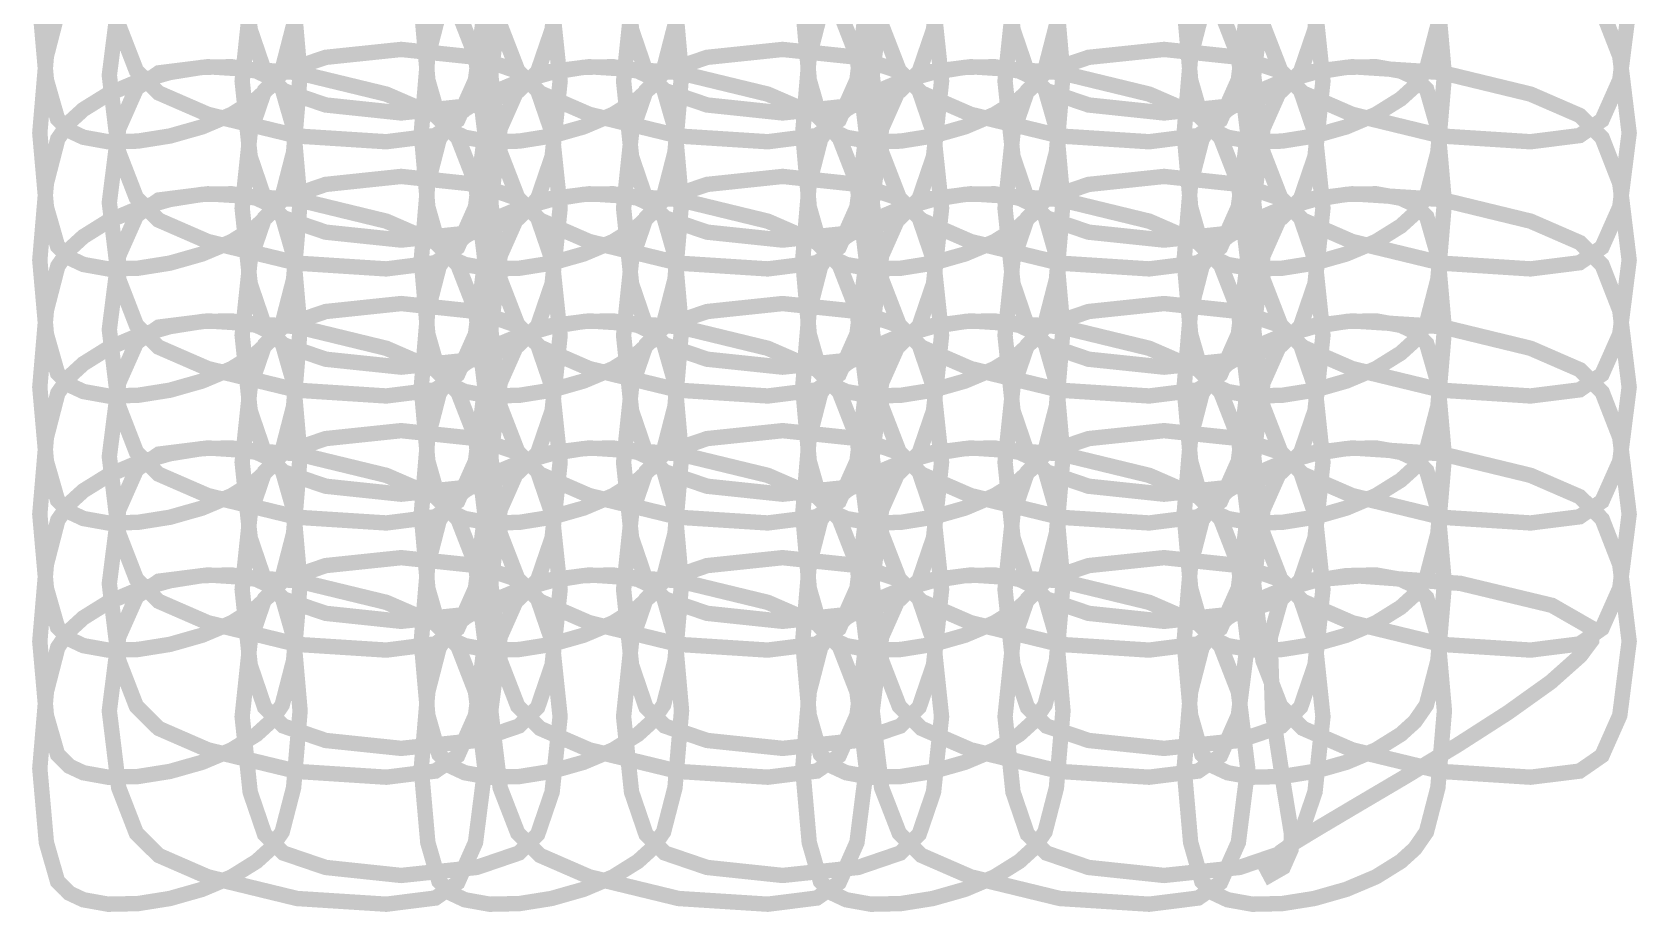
# Model space of a CAD drawing. Extents: x 0.5 to 10.7, y 0.3 to 10.6.
# Drawn here: x 5.734 to 7.183, y 5.661 to 6.456 of the extents above; entities that cross this region are included whole.
import ezdxf

# ---------------------------------------------------------------- set-up
doc = ezdxf.new("R2010")
doc.units = 0
doc.layers.get('0').update_dxf_attribs({"linetype": 'CONTINUOUS'})

msp = doc.modelspace()

# ---------------------------------------------------------------- linework, layer by layer
at = {"color": 0, "const_width": 0.013889}
for points in [[(5.97629, 6.53207), (5.97043, 6.46262), (5.96013, 6.42269), (5.95281, 6.41211), (5.9496, 6.40756), (5.93696, 6.39606), (5.91456, 6.38211), (5.88775, 6.37076), (5.85872, 6.36253), (5.82975, 6.35792), (5.80296, 6.35736), (5.7806, 6.36139), (5.7679, 6.36735), (5.76486, 6.37044), (5.75726, 6.37799), (5.74718, 6.41314), (5.74126, 6.47999)], [(6.14318, 6.47999), (6.13471, 6.41314), (6.1186, 6.3769), (6.10932, 6.37044), (6.09847, 6.36296), (6.05414, 6.35736), (5.97358, 6.36253), (5.89301, 6.38211), (5.84853, 6.40147), (5.83789, 6.41211), (5.8284, 6.4216), (5.8125, 6.46262), (5.80404, 6.53207)], [(6.32075, 6.53207), (6.31483, 6.46262), (6.30453, 6.42269), (6.29719, 6.41211), (6.294, 6.40756), (6.28136, 6.39606), (6.259, 6.38211), (6.23221, 6.37076), (6.20318, 6.36253), (6.17421, 6.35792), (6.1474, 6.35736), (6.12506, 6.36139), (6.11236, 6.36735), (6.10932, 6.37044), (6.10172, 6.37799), (6.09164, 6.41314), (6.08572, 6.47999)], [(6.48763, 6.47999), (6.47917, 6.41314), (6.46306, 6.3769), (6.45378, 6.37044), (6.44293, 6.36296), (6.3986, 6.35736), (6.31803, 6.36253), (6.23747, 6.38211), (6.19299, 6.40147), (6.18235, 6.41211), (6.17285, 6.4216), (6.15696, 6.46262), (6.14849, 6.53207)], [(6.66521, 6.53207), (6.65929, 6.46262), (6.64899, 6.42269), (6.64165, 6.41211), (6.63846, 6.40756), (6.62582, 6.39606), (6.60346, 6.38211), (6.57667, 6.37076), (6.54764, 6.36253), (6.51867, 6.35792), (6.49186, 6.35736), (6.46951, 6.36139), (6.45682, 6.36735), (6.45378, 6.37044), (6.44618, 6.37799), (6.43608, 6.41314), (6.43018, 6.47999)], [(6.83203, 6.47999), (6.82357, 6.41314), (6.80746, 6.3769), (6.79818, 6.37044), (6.78733, 6.36296), (6.74306, 6.35736), (6.66249, 6.36253), (6.58192, 6.38211), (6.53743, 6.40147), (6.52681, 6.41211), (6.51731, 6.4216), (6.50142, 6.46262), (6.49294, 6.53207)], [(7.00965, 6.53207), (7.00375, 6.46262), (6.99343, 6.42269), (6.98611, 6.41211), (6.98292, 6.40756), (6.97026, 6.39606), (6.94786, 6.38211), (6.92106, 6.37076), (6.89204, 6.36253), (6.86307, 6.35792), (6.83626, 6.35736), (6.81392, 6.36139), (6.80122, 6.36735), (6.79818, 6.37044), (6.79058, 6.37799), (6.78049, 6.41314), (6.77463, 6.47999)], [(7.17649, 6.47999), (7.16803, 6.41314), (7.15192, 6.3769), (7.14264, 6.37044), (7.13178, 6.36296), (7.08746, 6.35736), (7.00694, 6.36253), (6.92638, 6.38211), (6.88183, 6.40147), (6.87125, 6.41211), (6.86176, 6.4216), (6.84586, 6.46262), (6.8374, 6.53207)], [(6.2111, 6.52686), (6.20389, 6.45871), (6.19086, 6.42063), (6.18235, 6.41211), (6.17383, 6.4036), (6.13574, 6.39057), (6.0676, 6.38336), (5.9994, 6.39057), (5.96126, 6.4036), (5.95281, 6.41211), (5.94422, 6.42063), (5.93121, 6.45871), (5.92399, 6.52686)], [(6.55556, 6.52686), (6.54833, 6.45871), (6.53532, 6.42063), (6.52681, 6.41211), (6.51828, 6.4036), (6.48019, 6.39057), (6.41206, 6.38336), (6.34386, 6.39057), (6.30572, 6.4036), (6.29719, 6.41211), (6.28863, 6.42063), (6.27561, 6.45871), (6.26844, 6.52686)], [(6.89996, 6.52686), (6.89279, 6.45871), (6.87978, 6.42063), (6.87125, 6.41211), (6.86274, 6.4036), (6.82465, 6.39057), (6.75651, 6.38336), (6.68832, 6.39057), (6.65018, 6.4036), (6.64165, 6.41211), (6.63308, 6.42063), (6.62007, 6.45871), (6.6129, 6.52686)], [(5.97043, 6.48415), (5.97629, 6.41732), (5.97043, 6.34782), (5.96013, 6.30783), (5.95281, 6.29719), (5.9496, 6.29264), (5.93696, 6.28114), (5.91456, 6.26719), (5.88775, 6.25592), (5.85872, 6.24767), (5.82975, 6.24306), (5.80296, 6.24246), (5.7806, 6.24647), (5.7679, 6.25244), (5.76486, 6.25553), (5.75726, 6.26313), (5.74718, 6.29833), (5.74126, 6.36524), (5.74718, 6.43468), (5.75749, 6.47461)], [(6.11876, 6.47569), (6.13471, 6.43468), (6.14318, 6.36524), (6.13471, 6.29833), (6.1186, 6.26199), (6.10932, 6.25553), (6.09847, 6.24804), (6.05414, 6.24246), (5.97358, 6.24767), (5.89301, 6.26719), (5.84853, 6.28657), (5.83789, 6.29719), (5.8284, 6.30675), (5.8125, 6.34782), (5.80404, 6.41732), (5.8125, 6.48415)], [(6.20389, 6.48025), (6.2111, 6.41211), (6.20389, 6.34392), (6.19086, 6.30578), (6.18235, 6.29719), (6.17383, 6.28868), (6.13574, 6.27567), (6.0676, 6.2685), (5.9994, 6.27567), (5.96132, 6.28868), (5.95281, 6.29719), (5.94422, 6.30578), (5.93121, 6.34392), (5.92399, 6.41211), (5.93121, 6.48025)], [(6.31483, 6.48415), (6.32075, 6.41732), (6.31483, 6.34782), (6.30453, 6.30783), (6.29719, 6.29719), (6.294, 6.29264), (6.28136, 6.28114), (6.259, 6.26719), (6.23221, 6.25592), (6.20318, 6.24767), (6.17421, 6.24306), (6.1474, 6.24246), (6.12506, 6.24647), (6.11236, 6.25244), (6.10932, 6.25553), (6.10172, 6.26313), (6.09164, 6.29833), (6.08572, 6.36524), (6.09164, 6.43468), (6.10194, 6.47461)], [(6.46322, 6.47569), (6.47917, 6.43468), (6.48763, 6.36524), (6.47917, 6.29833), (6.46306, 6.26199), (6.45378, 6.25553), (6.44293, 6.24804), (6.3986, 6.24246), (6.31803, 6.24767), (6.23747, 6.26719), (6.19299, 6.28657), (6.18235, 6.29719), (6.17285, 6.30675), (6.15696, 6.34782), (6.14849, 6.41732), (6.15696, 6.48415)], [(6.54833, 6.48025), (6.55556, 6.41211), (6.54833, 6.34392), (6.53532, 6.30578), (6.52681, 6.29719), (6.51828, 6.28868), (6.48019, 6.27567), (6.41206, 6.2685), (6.34386, 6.27567), (6.30572, 6.28868), (6.29719, 6.29719), (6.28863, 6.30578), (6.27561, 6.34392), (6.26844, 6.41211), (6.27561, 6.48025)], [(6.65929, 6.48415), (6.66521, 6.41732), (6.65929, 6.34782), (6.64899, 6.30783), (6.64165, 6.29719), (6.63846, 6.29264), (6.62582, 6.28114), (6.60346, 6.26719), (6.57667, 6.25592), (6.54764, 6.24767), (6.51867, 6.24306), (6.49186, 6.24246), (6.46951, 6.24647), (6.45682, 6.25244), (6.45378, 6.25553), (6.44618, 6.26313), (6.43608, 6.29833), (6.43018, 6.36524), (6.43608, 6.43468), (6.4464, 6.47461)], [(6.80761, 6.47569), (6.82357, 6.43468), (6.83203, 6.36524), (6.82357, 6.29833), (6.80746, 6.26199), (6.79818, 6.25553), (6.78733, 6.24804), (6.74306, 6.24246), (6.66249, 6.24767), (6.58192, 6.26719), (6.53743, 6.28657), (6.52681, 6.29719), (6.51731, 6.30675), (6.50142, 6.34782), (6.49294, 6.41732), (6.50142, 6.48415)], [(6.89279, 6.48025), (6.89996, 6.41211), (6.89279, 6.34392), (6.87978, 6.30578), (6.87125, 6.29719), (6.86274, 6.28868), (6.82465, 6.27567), (6.75651, 6.2685), (6.68832, 6.27567), (6.65018, 6.28868), (6.64165, 6.29719), (6.63308, 6.30578), (6.62007, 6.34392), (6.6129, 6.41211), (6.62007, 6.48025)], [(7.00375, 6.48415), (7.00965, 6.41732), (7.00375, 6.34782), (6.99343, 6.30783), (6.98611, 6.29719), (6.98292, 6.29264), (6.97026, 6.28114), (6.94786, 6.26719), (6.92106, 6.25592), (6.89204, 6.24767), (6.86307, 6.24306), (6.83626, 6.24246), (6.81392, 6.24647), (6.80122, 6.25244), (6.79818, 6.25553), (6.79058, 6.26313), (6.78049, 6.29833), (6.77463, 6.36524), (6.78049, 6.43468), (6.79081, 6.47456)], [(7.15207, 6.47569), (7.16803, 6.43468), (7.17649, 6.36524), (7.16803, 6.29833), (7.15192, 6.26199), (7.14264, 6.25553), (7.13178, 6.24804), (7.08746, 6.24246), (7.00694, 6.24767), (6.92638, 6.26719), (6.88189, 6.28657), (6.87125, 6.29719), (6.86176, 6.30675), (6.84586, 6.34782), (6.8374, 6.41732), (6.84586, 6.48415)]]:
    msp.add_lwpolyline(points, dxfattribs=at)
for points in [[(6.18235, 6.41211), (6.19086, 6.4036), (6.20389, 6.36546), (6.2111, 6.29725), (6.20389, 6.22906), (6.19086, 6.19092), (6.18235, 6.18235), (6.17383, 6.17389), (6.13574, 6.16086), (6.0676, 6.15369), (5.9994, 6.16086), (5.96132, 6.17389), (5.95281, 6.18235), (5.94422, 6.19092), (5.93121, 6.22906), (5.92399, 6.29725), (5.93121, 6.36546), (5.94422, 6.4036), (5.95281, 6.41211), (5.96132, 6.42063), (5.9994, 6.4336), (6.0676, 6.44075), (6.13574, 6.4336), (6.17383, 6.42063), (6.18235, 6.41211)], [(6.52681, 6.41211), (6.53532, 6.4036), (6.54833, 6.36546), (6.55556, 6.29725), (6.54833, 6.22906), (6.53532, 6.19092), (6.52681, 6.18235), (6.51828, 6.17389), (6.48019, 6.16086), (6.41206, 6.15369), (6.34386, 6.16086), (6.30572, 6.17389), (6.29719, 6.18235), (6.28863, 6.19092), (6.27561, 6.22906), (6.26844, 6.29725), (6.27561, 6.36546), (6.28868, 6.4036), (6.29719, 6.41211), (6.30572, 6.42063), (6.34386, 6.4336), (6.41206, 6.44075), (6.48019, 6.4336), (6.51828, 6.42063), (6.52681, 6.41211)], [(6.87125, 6.41211), (6.87978, 6.4036), (6.89279, 6.36546), (6.89996, 6.29725), (6.89279, 6.22906), (6.87978, 6.19092), (6.87125, 6.18235), (6.86274, 6.17389), (6.82465, 6.16086), (6.75651, 6.15369), (6.68832, 6.16086), (6.65018, 6.17389), (6.64165, 6.18235), (6.63308, 6.19092), (6.62007, 6.22906), (6.6129, 6.29725), (6.62007, 6.36546), (6.63314, 6.4036), (6.64165, 6.41211), (6.65018, 6.42063), (6.68832, 6.4336), (6.75651, 6.44075), (6.82465, 6.4336), (6.86274, 6.42063), (6.87125, 6.41211)], [(5.95281, 6.41211), (5.96035, 6.40457), (5.97043, 6.36936), (5.97629, 6.30246), (5.97043, 6.23296), (5.96013, 6.19299), (5.95281, 6.18235), (5.9496, 6.17785), (5.93696, 6.16635), (5.91456, 6.1524), (5.88775, 6.14111), (5.85872, 6.13286), (5.82975, 6.12825), (5.80296, 6.12765), (5.7806, 6.13167), (5.76796, 6.13758), (5.76486, 6.14068), (5.75726, 6.14828), (5.74718, 6.18349), (5.74126, 6.25038), (5.74718, 6.31988), (5.75749, 6.35986), (5.76486, 6.37044), (5.76801, 6.375), (5.7806, 6.3865), (5.80296, 6.40039), (5.82975, 6.41174), (5.85872, 6.41992), (5.88775, 6.42458), (5.91456, 6.42513), (5.93696, 6.42117), (5.94965, 6.41525), (5.95281, 6.41211)], [(6.10932, 6.37044), (6.11876, 6.36094), (6.13471, 6.31988), (6.14318, 6.25038), (6.13471, 6.18349), (6.1186, 6.14714), (6.10932, 6.14068), (6.09842, 6.13319), (6.05414, 6.12765), (5.97358, 6.13286), (5.89301, 6.1524), (5.84853, 6.17176), (5.83789, 6.18235), (5.8284, 6.19189), (5.8125, 6.23296), (5.80404, 6.30246), (5.8125, 6.36936), (5.82861, 6.40565), (5.83789, 6.41211), (5.84874, 6.4196), (5.89301, 6.42513), (5.97358, 6.41992), (6.05414, 6.40039), (6.09864, 6.38108), (6.10932, 6.37044)], [(6.29719, 6.41211), (6.30474, 6.40457), (6.31483, 6.36936), (6.32075, 6.30246), (6.31483, 6.23296), (6.30453, 6.19299), (6.29719, 6.18235), (6.294, 6.17785), (6.28136, 6.16635), (6.259, 6.1524), (6.23221, 6.14111), (6.20318, 6.13286), (6.17421, 6.12825), (6.1474, 6.12765), (6.12506, 6.13167), (6.11242, 6.13758), (6.10932, 6.14068), (6.10172, 6.14828), (6.09164, 6.18349), (6.08572, 6.25038), (6.09164, 6.31988), (6.10194, 6.35986), (6.10932, 6.37044), (6.11247, 6.375), (6.12506, 6.3865), (6.1474, 6.40039), (6.17421, 6.41174), (6.20318, 6.41992), (6.23221, 6.42458), (6.259, 6.42513), (6.28136, 6.42117), (6.29406, 6.41525), (6.29719, 6.41211)], [(6.45378, 6.37044), (6.46322, 6.36094), (6.47917, 6.31988), (6.48763, 6.25038), (6.47917, 6.18349), (6.46306, 6.14714), (6.45378, 6.14068), (6.44287, 6.13319), (6.3986, 6.12765), (6.31803, 6.13286), (6.23747, 6.1524), (6.19299, 6.17176), (6.18235, 6.18235), (6.17285, 6.19189), (6.15696, 6.23296), (6.14849, 6.30246), (6.15696, 6.36936), (6.17307, 6.40565), (6.18235, 6.41211), (6.19319, 6.4196), (6.23747, 6.42513), (6.31803, 6.41992), (6.3986, 6.40039), (6.44308, 6.38108), (6.45378, 6.37044)], [(6.64165, 6.41211), (6.64919, 6.40457), (6.65929, 6.36936), (6.66521, 6.30246), (6.65929, 6.23296), (6.64899, 6.19299), (6.64165, 6.18235), (6.63846, 6.17785), (6.62582, 6.16635), (6.60346, 6.1524), (6.57667, 6.14111), (6.54764, 6.13286), (6.51867, 6.12825), (6.49186, 6.12765), (6.46951, 6.13167), (6.45687, 6.13758), (6.45378, 6.14068), (6.44618, 6.14828), (6.43608, 6.18349), (6.43018, 6.25038), (6.43608, 6.31988), (6.4464, 6.35986), (6.45378, 6.37044), (6.45692, 6.375), (6.46951, 6.3865), (6.49186, 6.40039), (6.51867, 6.41174), (6.54764, 6.41992), (6.57667, 6.42458), (6.60346, 6.42513), (6.62582, 6.42117), (6.63851, 6.41525), (6.64165, 6.41211)], [(6.79818, 6.37044), (6.80761, 6.36094), (6.82357, 6.31988), (6.83203, 6.25038), (6.82357, 6.18349), (6.80746, 6.14714), (6.79818, 6.14068), (6.78733, 6.13319), (6.74306, 6.12765), (6.66249, 6.13286), (6.58192, 6.1524), (6.53743, 6.17176), (6.52681, 6.18235), (6.51731, 6.19189), (6.50142, 6.23296), (6.49294, 6.30246), (6.50142, 6.36936), (6.51753, 6.40565), (6.52681, 6.41211), (6.53765, 6.4196), (6.58192, 6.42513), (6.66249, 6.41992), (6.74306, 6.40039), (6.78749, 6.38108), (6.79818, 6.37044)], [(6.98611, 6.41211), (6.99365, 6.40457), (7.00375, 6.36936), (7.00965, 6.30246), (7.00375, 6.23296), (6.99343, 6.19299), (6.98611, 6.18235), (6.98292, 6.17785), (6.97026, 6.16635), (6.94786, 6.1524), (6.92106, 6.14111), (6.89204, 6.13286), (6.86307, 6.12825), (6.83626, 6.12765), (6.81392, 6.13167), (6.80126, 6.13758), (6.79818, 6.14068), (6.79058, 6.14828), (6.78049, 6.18349), (6.77463, 6.25038), (6.78049, 6.31988), (6.79081, 6.35986), (6.79818, 6.37044), (6.80132, 6.375), (6.81392, 6.3865), (6.83626, 6.40039), (6.86307, 6.41174), (6.89204, 6.41992), (6.92106, 6.42458), (6.94786, 6.42513), (6.97026, 6.42117), (6.98296, 6.41525), (6.98611, 6.41211)], [(7.14264, 6.37044), (7.15207, 6.36094), (7.16803, 6.31988), (7.17649, 6.25038), (7.16803, 6.18349), (7.15192, 6.14714), (7.14264, 6.14068), (7.13178, 6.13319), (7.08746, 6.12765), (7.00694, 6.13286), (6.92638, 6.1524), (6.88189, 6.17176), (6.87125, 6.18235), (6.86176, 6.19189), (6.84586, 6.23296), (6.8374, 6.30246), (6.84586, 6.36936), (6.86199, 6.40565), (6.87125, 6.41211), (6.88211, 6.4196), (6.92638, 6.42513), (7.00694, 6.41992), (7.08746, 6.40039), (7.13194, 6.38108), (7.14264, 6.37044)], [(6.18235, 6.29719), (6.19086, 6.28874), (6.20389, 6.2506), (6.2111, 6.1824), (6.20389, 6.11426), (6.19086, 6.07617), (6.18235, 6.06765), (6.17383, 6.05914), (6.13574, 6.04611), (6.0676, 6.0389), (5.9994, 6.04611), (5.96126, 6.05914), (5.95281, 6.06765), (5.94422, 6.07617), (5.93121, 6.11426), (5.92399, 6.1824), (5.93121, 6.2506), (5.94428, 6.28874), (5.95281, 6.29719), (5.96126, 6.30572), (5.9994, 6.31879), (6.0676, 6.32601), (6.13574, 6.31879), (6.17383, 6.30578), (6.18235, 6.29719)], [(6.52681, 6.29719), (6.53532, 6.28874), (6.54833, 6.2506), (6.55556, 6.1824), (6.54833, 6.11426), (6.53532, 6.07617), (6.52681, 6.06765), (6.51828, 6.05914), (6.48019, 6.04611), (6.41206, 6.0389), (6.34386, 6.04611), (6.30572, 6.05914), (6.29719, 6.06765), (6.28863, 6.07617), (6.27561, 6.11426), (6.26844, 6.1824), (6.27561, 6.2506), (6.28868, 6.28868), (6.29719, 6.29719), (6.30572, 6.30578), (6.34386, 6.31879), (6.41206, 6.32601), (6.48019, 6.31879), (6.51828, 6.30578), (6.52681, 6.29719)], [(6.87125, 6.29719), (6.87978, 6.28868), (6.89279, 6.2506), (6.89996, 6.1824), (6.89279, 6.11426), (6.87978, 6.07617), (6.87125, 6.06765), (6.86274, 6.05914), (6.82465, 6.04611), (6.75651, 6.0389), (6.68832, 6.04611), (6.65018, 6.05914), (6.64165, 6.06765), (6.63308, 6.07617), (6.62007, 6.11426), (6.6129, 6.1824), (6.62007, 6.2506), (6.63314, 6.28868), (6.64165, 6.29719), (6.65018, 6.30578), (6.68832, 6.31879), (6.75651, 6.32601), (6.82465, 6.31879), (6.86274, 6.30578), (6.87125, 6.29719)], [(5.95281, 6.29719), (5.96035, 6.28965), (5.97043, 6.2545), (5.97629, 6.18761), (5.97043, 6.11817), (5.96013, 6.07824), (5.95281, 6.06765), (5.9496, 6.0631), (5.93696, 6.0516), (5.91456, 6.03765), (5.88775, 6.02632), (5.85872, 6.01807), (5.82975, 6.01346), (5.80296, 6.01292), (5.7806, 6.01693), (5.7679, 6.02289), (5.76486, 6.02599), (5.75726, 6.03353), (5.74718, 6.06868), (5.74126, 6.13553), (5.74718, 6.20503), (5.75749, 6.24496), (5.76486, 6.25553), (5.76801, 6.2601), (5.7806, 6.27165), (5.80296, 6.2856), (5.82975, 6.29693), (5.85872, 6.30518), (5.88775, 6.30979), (5.91456, 6.31033), (5.93696, 6.30632), (5.94965, 6.30035), (5.95281, 6.29719)], [(6.10932, 6.25553), (6.11876, 6.24604), (6.13471, 6.20503), (6.14318, 6.13553), (6.13471, 6.06868), (6.1186, 6.03244), (6.10932, 6.02599), (6.09847, 6.0185), (6.05414, 6.01292), (5.97358, 6.01807), (5.89301, 6.03765), (5.84853, 6.05701), (5.83789, 6.06765), (5.8284, 6.07715), (5.8125, 6.11817), (5.80404, 6.18761), (5.8125, 6.2545), (5.82861, 6.29081), (5.83789, 6.29719), (5.84868, 6.30474), (5.89301, 6.31033), (5.97358, 6.30518), (6.05414, 6.2856), (6.09864, 6.26622), (6.10932, 6.25553)], [(6.29719, 6.29719), (6.30474, 6.28971), (6.31483, 6.2545), (6.32075, 6.18761), (6.31483, 6.11817), (6.30453, 6.07824), (6.29719, 6.06765), (6.294, 6.0631), (6.28136, 6.0516), (6.259, 6.03765), (6.23221, 6.02632), (6.20318, 6.01807), (6.17421, 6.01346), (6.1474, 6.01292), (6.12506, 6.01693), (6.11236, 6.02289), (6.10932, 6.02599), (6.10172, 6.03353), (6.09164, 6.06868), (6.08572, 6.13553), (6.09164, 6.20503), (6.10194, 6.24496), (6.10932, 6.25553), (6.11247, 6.2601), (6.12506, 6.27165), (6.1474, 6.2856), (6.17421, 6.29693), (6.20318, 6.30518), (6.23221, 6.30979), (6.259, 6.31033), (6.28136, 6.30632), (6.29406, 6.30035), (6.29719, 6.29719)], [(6.45378, 6.25553), (6.46322, 6.24604), (6.47917, 6.20503), (6.48763, 6.13553), (6.47917, 6.06868), (6.46306, 6.03244), (6.45378, 6.02599), (6.44293, 6.0185), (6.3986, 6.01292), (6.31803, 6.01807), (6.23747, 6.03765), (6.19299, 6.05701), (6.18235, 6.06765), (6.17285, 6.07715), (6.15696, 6.11817), (6.14849, 6.18761), (6.15696, 6.2545), (6.17307, 6.29081), (6.18235, 6.29719), (6.19314, 6.30474), (6.23747, 6.31033), (6.31803, 6.30518), (6.3986, 6.2856), (6.44308, 6.26622), (6.45378, 6.25553)], [(6.64165, 6.29719), (6.64919, 6.28971), (6.65929, 6.2545), (6.66521, 6.18761), (6.65929, 6.11817), (6.64899, 6.07824), (6.64165, 6.06765), (6.63846, 6.0631), (6.62582, 6.0516), (6.60346, 6.03765), (6.57667, 6.02632), (6.54764, 6.01807), (6.51867, 6.01346), (6.49186, 6.01292), (6.46951, 6.01693), (6.45682, 6.02289), (6.45378, 6.02599), (6.44618, 6.03353), (6.43608, 6.06868), (6.43018, 6.13553), (6.43608, 6.20503), (6.4464, 6.24496), (6.45378, 6.25553), (6.45692, 6.2601), (6.46951, 6.27165), (6.49186, 6.2856), (6.51867, 6.29693), (6.54764, 6.30518), (6.57667, 6.30979), (6.60346, 6.31033), (6.62582, 6.30632), (6.63851, 6.30035), (6.64165, 6.29719)], [(6.79818, 6.25553), (6.80761, 6.24604), (6.82357, 6.20503), (6.83203, 6.13553), (6.82357, 6.06868), (6.80746, 6.03244), (6.79818, 6.02599), (6.78733, 6.0185), (6.74306, 6.01292), (6.66249, 6.01807), (6.58192, 6.03765), (6.53743, 6.05701), (6.52681, 6.06765), (6.51731, 6.07715), (6.50142, 6.11817), (6.49294, 6.18761), (6.50142, 6.2545), (6.51753, 6.29081), (6.52681, 6.29719), (6.5376, 6.30474), (6.58192, 6.31033), (6.66249, 6.30518), (6.74306, 6.2856), (6.78754, 6.26622), (6.79818, 6.25553)], [(6.98611, 6.29719), (6.99365, 6.28971), (7.00375, 6.2545), (7.00965, 6.18761), (7.00375, 6.11817), (6.99343, 6.07824), (6.98611, 6.06765), (6.98292, 6.0631), (6.97026, 6.0516), (6.94786, 6.03765), (6.92106, 6.02632), (6.89204, 6.01807), (6.86307, 6.01346), (6.83626, 6.01292), (6.81392, 6.01693), (6.80122, 6.02289), (6.79818, 6.02599), (6.79058, 6.03353), (6.78049, 6.06868), (6.77463, 6.13553), (6.78049, 6.20503), (6.79081, 6.24496), (6.79818, 6.25553), (6.80132, 6.2601), (6.81392, 6.27165), (6.83626, 6.2856), (6.86307, 6.29693), (6.89204, 6.30518), (6.92106, 6.30979), (6.94786, 6.31033), (6.97026, 6.30632), (6.98296, 6.30035), (6.98611, 6.29719)], [(7.14264, 6.25553), (7.15207, 6.24604), (7.16803, 6.20503), (7.17649, 6.13553), (7.16803, 6.06868), (7.15192, 6.03244), (7.14264, 6.02599), (7.13178, 6.0185), (7.08746, 6.01292), (7.00694, 6.01807), (6.92638, 6.03765), (6.88183, 6.05701), (6.87125, 6.06765), (6.86176, 6.07715), (6.84586, 6.11817), (6.8374, 6.18761), (6.84586, 6.2545), (6.86199, 6.29081), (6.87125, 6.29719), (6.88206, 6.30474), (6.92638, 6.31033), (7.00694, 6.30518), (7.08746, 6.2856), (7.132, 6.26622), (7.14264, 6.25553)], [(6.18235, 6.18235), (6.19086, 6.17389), (6.20389, 6.13579), (6.2111, 6.06765), (6.20389, 5.99946), (6.19086, 5.96132), (6.18235, 5.95281), (6.17383, 5.94428), (6.13574, 5.93126), (6.0676, 5.92404), (5.9994, 5.93126), (5.96126, 5.94428), (5.95281, 5.95281), (5.94422, 5.96132), (5.93121, 5.99946), (5.92399, 6.06765), (5.93121, 6.13579), (5.94428, 6.17389), (5.95281, 6.18235), (5.96126, 6.19086), (5.9994, 6.20394), (6.0676, 6.21115), (6.13574, 6.20394), (6.17383, 6.19092), (6.18235, 6.18235)], [(6.52681, 6.18235), (6.53532, 6.17389), (6.54833, 6.13579), (6.55556, 6.06765), (6.54833, 5.99946), (6.53532, 5.96132), (6.52681, 5.95281), (6.51828, 5.94428), (6.48019, 5.93126), (6.41206, 5.92404), (6.34386, 5.93126), (6.30572, 5.94428), (6.29719, 5.95281), (6.28863, 5.96137), (6.27561, 5.99946), (6.26844, 6.06765), (6.27561, 6.13579), (6.28868, 6.17389), (6.29719, 6.18235), (6.30572, 6.19092), (6.34386, 6.20394), (6.41206, 6.21115), (6.48019, 6.20394), (6.51828, 6.19092), (6.52681, 6.18235)], [(6.87125, 6.18235), (6.87978, 6.17389), (6.89279, 6.13579), (6.89996, 6.06765), (6.89279, 5.99946), (6.87978, 5.96132), (6.87125, 5.95281), (6.86274, 5.94428), (6.82465, 5.93126), (6.75651, 5.92404), (6.68832, 5.93126), (6.65018, 5.94428), (6.64165, 5.95281), (6.63308, 5.96137), (6.62007, 5.99946), (6.6129, 6.06765), (6.62007, 6.13579), (6.63314, 6.17389), (6.64165, 6.18235), (6.65018, 6.19092), (6.68832, 6.20394), (6.75651, 6.21115), (6.82465, 6.20394), (6.86274, 6.19092), (6.87125, 6.18235)], [(5.95281, 6.18235), (5.96035, 6.17486), (5.97043, 6.13971), (5.97629, 6.07286), (5.97043, 6.00336), (5.96013, 5.96343), (5.95281, 5.95281), (5.9496, 5.94824), (5.93696, 5.93674), (5.91456, 5.92279), (5.88775, 5.91146), (5.85872, 5.90321), (5.82975, 5.8986), (5.80296, 5.89806), (5.7806, 5.90207), (5.7679, 5.90804), (5.76486, 5.91114), (5.75726, 5.91868), (5.74718, 5.95389), (5.74126, 6.02078), (5.74718, 6.09022), (5.75749, 6.13015), (5.76486, 6.14068), (5.76801, 6.14524), (5.7806, 6.15679), (5.80296, 6.17074), (5.82975, 6.18207), (5.85872, 6.19032), (5.88775, 6.19493), (5.91456, 6.19547), (5.93696, 6.19146), (5.94965, 6.18549), (5.95281, 6.18235)], [(6.10932, 6.14068), (6.11876, 6.13124), (6.13471, 6.09022), (6.14318, 6.02078), (6.13471, 5.95389), (6.1186, 5.91758), (6.10932, 5.91114), (6.09847, 5.90365), (6.05414, 5.89806), (5.97358, 5.90321), (5.89301, 5.92279), (5.84853, 5.94217), (5.83789, 5.95281), (5.8284, 5.96235), (5.8125, 6.00336), (5.80404, 6.07286), (5.8125, 6.13971), (5.82861, 6.17594), (5.83789, 6.18235), (5.84868, 6.18989), (5.89301, 6.19547), (5.97358, 6.19032), (6.05414, 6.17074), (6.09864, 6.15136), (6.10932, 6.14068)], [(6.29719, 6.18235), (6.30474, 6.17486), (6.31483, 6.13971), (6.32075, 6.07286), (6.31483, 6.00336), (6.30453, 5.96343), (6.29719, 5.95281), (6.294, 5.94824), (6.28136, 5.93674), (6.259, 5.92279), (6.23221, 5.91146), (6.20318, 5.90321), (6.17421, 5.8986), (6.1474, 5.89806), (6.12506, 5.90207), (6.11236, 5.90804), (6.10932, 5.91114), (6.10172, 5.91868), (6.09164, 5.95389), (6.08572, 6.02078), (6.09164, 6.09022), (6.10194, 6.13015), (6.10932, 6.14068), (6.11247, 6.14524), (6.12506, 6.15679), (6.1474, 6.17074), (6.17421, 6.18207), (6.20318, 6.19032), (6.23221, 6.19493), (6.259, 6.19547), (6.28136, 6.19146), (6.29406, 6.18549), (6.29719, 6.18235)], [(6.45378, 6.14068), (6.46322, 6.13124), (6.47917, 6.09022), (6.48763, 6.02078), (6.47917, 5.95389), (6.46306, 5.91758), (6.45378, 5.91114), (6.44293, 5.90365), (6.3986, 5.89806), (6.31803, 5.90321), (6.23747, 5.92279), (6.19299, 5.94217), (6.18235, 5.95281), (6.17285, 5.96235), (6.15696, 6.00336), (6.14849, 6.07286), (6.15696, 6.13971), (6.17307, 6.17594), (6.18235, 6.18235), (6.19314, 6.18989), (6.23747, 6.19547), (6.31803, 6.19032), (6.3986, 6.17074), (6.44308, 6.15136), (6.45378, 6.14068)], [(6.64165, 6.18235), (6.64919, 6.17486), (6.65929, 6.13971), (6.66521, 6.07286), (6.65929, 6.00336), (6.64899, 5.96343), (6.64165, 5.95281), (6.63846, 5.94824), (6.62582, 5.93674), (6.60346, 5.92279), (6.57667, 5.91146), (6.54764, 5.90321), (6.51867, 5.8986), (6.49186, 5.89806), (6.46951, 5.90207), (6.45682, 5.90804), (6.45378, 5.91114), (6.44618, 5.91868), (6.43608, 5.95389), (6.43018, 6.02078), (6.43608, 6.09022), (6.4464, 6.13015), (6.45378, 6.14068), (6.45692, 6.14524), (6.46951, 6.15679), (6.49186, 6.17074), (6.51867, 6.18207), (6.54764, 6.19032), (6.57667, 6.19493), (6.60346, 6.19547), (6.62582, 6.19146), (6.63851, 6.18549), (6.64165, 6.18235)], [(6.79818, 6.14068), (6.80761, 6.13124), (6.82357, 6.09022), (6.83203, 6.02078), (6.82357, 5.95389), (6.80746, 5.91758), (6.79818, 5.91114), (6.78733, 5.90365), (6.74306, 5.89806), (6.66249, 5.90321), (6.58192, 5.92279), (6.53743, 5.94217), (6.52681, 5.95281), (6.51731, 5.96235), (6.50142, 6.00336), (6.49294, 6.07286), (6.50142, 6.13971), (6.51753, 6.17594), (6.52681, 6.18235), (6.5376, 6.18989), (6.58192, 6.19547), (6.66249, 6.19032), (6.74306, 6.17074), (6.78754, 6.15136), (6.79818, 6.14068)], [(6.98611, 6.18235), (6.99365, 6.17486), (7.00375, 6.13971), (7.00965, 6.07286), (7.00375, 6.00336), (6.99343, 5.96343), (6.98611, 5.95281), (6.98292, 5.94824), (6.97026, 5.93674), (6.94786, 5.92279), (6.92106, 5.91146), (6.89204, 5.90321), (6.86307, 5.8986), (6.83626, 5.89806), (6.81392, 5.90207), (6.80122, 5.90804), (6.79818, 5.91114), (6.79058, 5.91872), (6.78049, 5.95389), (6.77463, 6.02078), (6.78049, 6.09022), (6.79081, 6.1301), (6.79818, 6.14068), (6.80132, 6.14524), (6.81392, 6.15679), (6.83626, 6.17074), (6.86307, 6.18207), (6.89204, 6.19032), (6.92106, 6.19493), (6.94786, 6.19547), (6.97026, 6.19146), (6.98296, 6.18549), (6.98611, 6.18235)], [(7.14264, 6.14068), (7.15207, 6.13124), (7.16803, 6.09022), (7.17649, 6.02078), (7.16803, 5.95389), (7.15192, 5.91758), (7.14264, 5.91114), (7.13178, 5.90365), (7.08746, 5.89806), (7.00694, 5.90321), (6.92638, 5.92279), (6.88183, 5.94217), (6.87125, 5.95281), (6.86176, 5.96235), (6.84586, 6.00336), (6.8374, 6.07286), (6.84586, 6.13971), (6.86199, 6.17594), (6.87125, 6.18235), (6.88206, 6.18989), (6.92638, 6.19547), (7.00694, 6.19032), (7.08746, 6.17074), (7.132, 6.15136), (7.14264, 6.14068)], [(6.18235, 6.06765), (6.19086, 6.05914), (6.20389, 6.021), (6.2111, 5.95281), (6.20389, 5.8846), (6.19086, 5.84646), (6.18235, 5.83789), (6.17383, 5.82943), (6.13574, 5.8164), (6.0676, 5.80925), (5.9994, 5.8164), (5.96132, 5.82943), (5.95281, 5.83789), (5.94422, 5.84646), (5.93121, 5.8846), (5.92399, 5.95281), (5.93121, 6.021), (5.94422, 6.05914), (5.95281, 6.06765), (5.96132, 6.07617), (5.9994, 6.08914), (6.0676, 6.09631), (6.13574, 6.08914), (6.17383, 6.07617), (6.18235, 6.06765)], [(6.52681, 6.06765), (6.53532, 6.05914), (6.54833, 6.021), (6.55556, 5.95281), (6.54833, 5.8846), (6.53532, 5.84646), (6.52681, 5.83789), (6.51828, 5.82943), (6.48019, 5.8164), (6.41206, 5.80925), (6.34386, 5.8164), (6.30572, 5.82943), (6.29719, 5.83789), (6.28863, 5.84646), (6.27561, 5.8846), (6.26844, 5.95281), (6.27561, 6.021), (6.28868, 6.05914), (6.29719, 6.06765), (6.30572, 6.07617), (6.34386, 6.08914), (6.41206, 6.09631), (6.48019, 6.08914), (6.51828, 6.07617), (6.52681, 6.06765)], [(6.87125, 6.06765), (6.87978, 6.05914), (6.89279, 6.021), (6.89996, 5.95281), (6.89279, 5.8846), (6.87978, 5.84646), (6.87125, 5.83789), (6.86274, 5.82943), (6.82465, 5.8164), (6.75651, 5.80925), (6.68832, 5.8164), (6.65018, 5.82943), (6.64165, 5.83789), (6.63308, 5.84646), (6.62007, 5.8846), (6.6129, 5.95281), (6.62007, 6.021), (6.63314, 6.05914), (6.64165, 6.06765), (6.65018, 6.07617), (6.68832, 6.08914), (6.75651, 6.09631), (6.82465, 6.08914), (6.86274, 6.07617), (6.87125, 6.06765)], [(5.95281, 6.06765), (5.96035, 6.06011), (5.97043, 6.0249), (5.97629, 5.95801), (5.97043, 5.88851), (5.96013, 5.84853), (5.95281, 5.83789), (5.9496, 5.83339), (5.93696, 5.82189), (5.91456, 5.80794), (5.88775, 5.79665), (5.85872, 5.78842), (5.82975, 5.78381), (5.80296, 5.78321), (5.7806, 5.78722), (5.76796, 5.79313), (5.76486, 5.79622), (5.75726, 5.80382), (5.74718, 5.83903), (5.74126, 5.90593), (5.74718, 5.97542), (5.75749, 6.0154), (5.76486, 6.02599), (5.76801, 6.03054), (5.7806, 6.04204), (5.80296, 6.05593), (5.82975, 6.06728), (5.85872, 6.07547), (5.88775, 6.08014), (5.91456, 6.08068), (5.93696, 6.07671), (5.94965, 6.07081), (5.95281, 6.06765)], [(6.10932, 6.02599), (6.11876, 6.0165), (6.13471, 5.97542), (6.14318, 5.90593), (6.13471, 5.83903), (6.1186, 5.80268), (6.10932, 5.79622), (6.09842, 5.78874), (6.05414, 5.78321), (5.97358, 5.78842), (5.89301, 5.80794), (5.84853, 5.82731), (5.83789, 5.83789), (5.8284, 5.84744), (5.8125, 5.88851), (5.80404, 5.95801), (5.8125, 6.0249), (5.82861, 6.06119), (5.83789, 6.06765), (5.84874, 6.07514), (5.89301, 6.08068), (5.97358, 6.07547), (6.05414, 6.05593), (6.09864, 6.03662), (6.10932, 6.02599)], [(6.29719, 6.06765), (6.30474, 6.06011), (6.31483, 6.0249), (6.32075, 5.95801), (6.31483, 5.88851), (6.30453, 5.84853), (6.29719, 5.83789), (6.294, 5.83339), (6.28136, 5.82189), (6.259, 5.80794), (6.23221, 5.79665), (6.20318, 5.78842), (6.17421, 5.78381), (6.1474, 5.78321), (6.12506, 5.78722), (6.11242, 5.79313), (6.10932, 5.79622), (6.10172, 5.80382), (6.09164, 5.83903), (6.08572, 5.90593), (6.09164, 5.97542), (6.10194, 6.0154), (6.10932, 6.02599), (6.11247, 6.03054), (6.12506, 6.04204), (6.1474, 6.05593), (6.17421, 6.06728), (6.20318, 6.07547), (6.23221, 6.08014), (6.259, 6.08068), (6.28136, 6.07671), (6.29406, 6.07081), (6.29719, 6.06765)], [(6.45378, 6.02599), (6.46322, 6.0165), (6.47917, 5.97542), (6.48763, 5.90593), (6.47917, 5.83903), (6.46306, 5.80268), (6.45378, 5.79622), (6.44287, 5.78874), (6.3986, 5.78321), (6.31803, 5.78842), (6.23747, 5.80794), (6.19299, 5.82731), (6.18235, 5.83789), (6.17285, 5.84744), (6.15696, 5.88851), (6.14849, 5.95801), (6.15696, 6.0249), (6.17307, 6.06119), (6.18235, 6.06765), (6.19319, 6.07514), (6.23747, 6.08068), (6.31803, 6.07547), (6.3986, 6.05593), (6.44308, 6.03662), (6.45378, 6.02599)], [(6.64165, 6.06765), (6.64919, 6.06011), (6.65929, 6.0249), (6.66521, 5.95801), (6.65929, 5.88851), (6.64899, 5.84853), (6.64165, 5.83789), (6.63846, 5.83339), (6.62582, 5.82189), (6.60346, 5.80794), (6.57667, 5.79665), (6.54764, 5.78842), (6.51867, 5.78381), (6.49186, 5.78321), (6.46951, 5.78722), (6.45687, 5.79313), (6.45378, 5.79622), (6.44618, 5.80382), (6.43608, 5.83903), (6.43018, 5.90593), (6.43608, 5.97542), (6.4464, 6.0154), (6.45378, 6.02599), (6.45692, 6.03054), (6.46951, 6.04204), (6.49186, 6.05593), (6.51867, 6.06728), (6.54764, 6.07547), (6.57667, 6.08014), (6.60346, 6.08068), (6.62582, 6.07671), (6.63851, 6.07081), (6.64165, 6.06765)], [(6.79818, 6.02599), (6.80761, 6.0165), (6.82357, 5.97542), (6.83203, 5.90593), (6.82357, 5.83903), (6.80746, 5.80268), (6.79818, 5.79622), (6.78733, 5.78874), (6.74306, 5.78321), (6.66249, 5.78842), (6.58192, 5.80794), (6.53743, 5.82731), (6.52681, 5.83789), (6.51731, 5.84744), (6.50142, 5.88851), (6.49294, 5.95801), (6.50142, 6.0249), (6.51753, 6.06119), (6.52681, 6.06765), (6.53765, 6.07514), (6.58192, 6.08068), (6.66249, 6.07547), (6.74306, 6.05593), (6.78749, 6.03662), (6.79818, 6.02599)], [(6.98611, 6.06765), (6.99365, 6.06011), (7.00375, 6.0249), (7.00965, 5.95801), (7.00375, 5.88851), (6.99343, 5.84853), (6.98611, 5.83789), (6.98292, 5.83339), (6.97026, 5.82189), (6.94786, 5.80794), (6.92106, 5.79665), (6.89204, 5.78842), (6.86307, 5.78381), (6.83626, 5.78321), (6.81392, 5.78722), (6.80126, 5.79313), (6.79818, 5.79622), (6.79058, 5.80382), (6.78049, 5.83903), (6.77463, 5.90593), (6.78049, 5.97542), (6.79081, 6.0154), (6.79818, 6.02599), (6.80132, 6.03054), (6.81392, 6.04204), (6.83626, 6.05593), (6.86307, 6.06728), (6.89204, 6.07547), (6.92106, 6.08014), (6.94786, 6.08068), (6.97026, 6.07671), (6.98296, 6.07081), (6.98611, 6.06765)], [(7.14264, 6.02599), (7.15207, 6.0165), (7.16803, 5.97542), (7.17649, 5.90593), (7.16803, 5.83903), (7.15192, 5.80268), (7.14264, 5.79622), (7.13178, 5.78874), (7.08746, 5.78321), (7.00694, 5.78842), (6.92638, 5.80794), (6.88189, 5.82731), (6.87125, 5.83789), (6.86176, 5.84744), (6.84586, 5.88851), (6.8374, 5.95801), (6.84586, 6.0249), (6.86199, 6.06119), (6.87125, 6.06765), (6.88211, 6.07514), (6.92638, 6.08068), (7.00694, 6.07547), (7.08746, 6.05593), (7.13194, 6.03662), (7.14264, 6.02599)], [(6.18235, 5.95281), (6.19086, 5.94428), (6.20389, 5.90614), (6.2111, 5.83794), (6.20389, 5.76981), (6.19086, 5.73172), (6.18235, 5.72319), (6.17383, 5.71468), (6.13574, 5.70167), (6.0676, 5.69444), (5.9994, 5.70167), (5.96126, 5.71468), (5.95281, 5.72319), (5.94422, 5.73172), (5.93121, 5.76981), (5.92399, 5.83794), (5.93121, 5.90614), (5.94422, 5.94428), (5.95281, 5.95281), (5.96132, 5.96132), (5.9994, 5.97439), (6.0676, 5.98156), (6.13574, 5.97439), (6.17383, 5.96137), (6.18235, 5.95281)], [(6.52681, 5.95281), (6.53532, 5.94428), (6.54833, 5.90614), (6.55556, 5.83794), (6.54833, 5.76981), (6.53532, 5.73172), (6.52681, 5.72319), (6.51828, 5.71468), (6.48019, 5.70167), (6.41206, 5.69444), (6.34386, 5.70167), (6.30572, 5.71468), (6.29719, 5.72319), (6.28863, 5.73172), (6.27561, 5.76981), (6.26844, 5.83794), (6.27561, 5.90614), (6.28868, 5.94428), (6.29719, 5.95281), (6.30572, 5.96132), (6.34386, 5.97439), (6.41206, 5.98156), (6.48019, 5.97439), (6.51828, 5.96137), (6.52681, 5.95281)], [(6.87125, 5.95281), (6.87978, 5.94428), (6.89279, 5.90614), (6.89996, 5.83794), (6.89279, 5.76981), (6.87978, 5.73172), (6.87125, 5.72319), (6.86274, 5.71468), (6.82465, 5.70167), (6.75651, 5.69444), (6.68832, 5.70167), (6.65018, 5.71468), (6.64165, 5.72319), (6.63308, 5.73172), (6.62007, 5.76981), (6.6129, 5.83794), (6.62007, 5.90614), (6.63314, 5.94428), (6.64165, 5.95281), (6.65018, 5.96132), (6.68832, 5.97439), (6.75651, 5.98156), (6.82465, 5.97439), (6.86274, 5.96137), (6.87125, 5.95281)], [(5.95281, 5.95281), (5.96035, 5.94526), (5.97043, 5.91004), (5.97629, 5.84315), (5.97043, 5.77371), (5.96013, 5.73378), (5.95281, 5.72319), (5.9496, 5.71864), (5.93696, 5.70714), (5.91456, 5.69319), (5.88775, 5.68186), (5.85872, 5.67361), (5.82975, 5.669), (5.80296, 5.66846), (5.7806, 5.67247), (5.7679, 5.67844), (5.76486, 5.68153), (5.75726, 5.68907), (5.74718, 5.72424), (5.74126, 5.79107), (5.74718, 5.86057), (5.75749, 5.90056), (5.76486, 5.91114), (5.76801, 5.91569), (5.7806, 5.92725), (5.80296, 5.94119), (5.82975, 5.95247), (5.85872, 5.96072), (5.88775, 5.96533), (5.91456, 5.96593), (5.93696, 5.96192), (5.94965, 5.95594), (5.95281, 5.95281)], [(6.10932, 5.91114), (6.11876, 5.90164), (6.13471, 5.86057), (6.14318, 5.79107), (6.13471, 5.72424), (6.1186, 5.68799), (6.10932, 5.68153), (6.09847, 5.67404), (6.05414, 5.66846), (5.97358, 5.67361), (5.89301, 5.69319), (5.84853, 5.71257), (5.83789, 5.72319), (5.8284, 5.73269), (5.8125, 5.77371), (5.80404, 5.84315), (5.8125, 5.91004), (5.82861, 5.94635), (5.83789, 5.95281), (5.84874, 5.96035), (5.89301, 5.96593), (5.97358, 5.96072), (6.05414, 5.94119), (6.09864, 5.92182), (6.10932, 5.91114)], [(6.29719, 5.95281), (6.30474, 5.94526), (6.31483, 5.91004), (6.32075, 5.84315), (6.31483, 5.77371), (6.30453, 5.73378), (6.29719, 5.72319), (6.294, 5.71864), (6.28136, 5.70714), (6.259, 5.69319), (6.23221, 5.68186), (6.20318, 5.67361), (6.17421, 5.669), (6.1474, 5.66846), (6.12506, 5.67247), (6.11236, 5.67844), (6.10932, 5.68153), (6.10172, 5.68907), (6.09164, 5.72424), (6.08572, 5.79107), (6.09164, 5.86057), (6.10194, 5.90056), (6.10932, 5.91114), (6.11247, 5.91569), (6.12506, 5.92725), (6.1474, 5.94119), (6.17421, 5.95247), (6.20318, 5.96072), (6.23221, 5.96533), (6.259, 5.96593), (6.28136, 5.96192), (6.29406, 5.95594), (6.29719, 5.95281)], [(6.45378, 5.91114), (6.46322, 5.90164), (6.47917, 5.86057), (6.48763, 5.79107), (6.47917, 5.72424), (6.46306, 5.68799), (6.45378, 5.68153), (6.44293, 5.67404), (6.3986, 5.66846), (6.31803, 5.67361), (6.23747, 5.69319), (6.19299, 5.71257), (6.18235, 5.72319), (6.17285, 5.73269), (6.15696, 5.77371), (6.14849, 5.84315), (6.15696, 5.91004), (6.17307, 5.94635), (6.18235, 5.95281), (6.19319, 5.96035), (6.23747, 5.96593), (6.31803, 5.96072), (6.3986, 5.94119), (6.44308, 5.92182), (6.45378, 5.91114)], [(6.64165, 5.95281), (6.64919, 5.94526), (6.65929, 5.91004), (6.66521, 5.84315), (6.65929, 5.77371), (6.64899, 5.73378), (6.64165, 5.72319), (6.63846, 5.71864), (6.62582, 5.70714), (6.60346, 5.69319), (6.57667, 5.68186), (6.54764, 5.67361), (6.51867, 5.669), (6.49186, 5.66846), (6.46951, 5.67247), (6.45682, 5.67844), (6.45378, 5.68153), (6.44618, 5.68907), (6.43608, 5.72424), (6.43018, 5.79107), (6.43608, 5.86057), (6.4464, 5.90056), (6.45378, 5.91114), (6.45692, 5.91569), (6.46951, 5.92725), (6.49186, 5.94119), (6.51867, 5.95247), (6.54764, 5.96072), (6.57667, 5.96533), (6.60346, 5.96593), (6.62582, 5.96192), (6.63851, 5.95594), (6.64165, 5.95281)], [(6.79818, 5.91114), (6.80761, 5.90164), (6.82357, 5.86057), (6.83203, 5.79107), (6.82357, 5.72424), (6.80746, 5.68799), (6.79818, 5.68153), (6.78733, 5.67404), (6.74306, 5.66846), (6.66249, 5.67361), (6.58192, 5.69319), (6.53743, 5.71257), (6.52681, 5.72319), (6.51731, 5.73269), (6.50142, 5.77371), (6.49294, 5.84315), (6.50142, 5.91004), (6.51753, 5.94635), (6.52681, 5.95281), (6.53765, 5.96035), (6.58192, 5.96593), (6.66249, 5.96072), (6.74306, 5.94119), (6.78749, 5.92182), (6.79818, 5.91114)], [(6.98611, 5.95281), (6.99365, 5.94526), (7.00375, 5.91004), (7.00965, 5.84315), (7.00375, 5.77371), (6.99343, 5.73378), (6.98611, 5.72319), (6.98292, 5.71864), (6.97026, 5.70714), (6.94786, 5.69319), (6.92106, 5.68186), (6.89204, 5.67361), (6.86307, 5.669), (6.83626, 5.66846), (6.81392, 5.67247), (6.80122, 5.67844), (6.79818, 5.68153), (6.79058, 5.68907), (6.78049, 5.72424), (6.77463, 5.79107), (6.78049, 5.86057), (6.79081, 5.90056), (6.79818, 5.91114), (6.80132, 5.91569), (6.81392, 5.92725), (6.83626, 5.94119), (6.86307, 5.95247), (6.89204, 5.96072), (6.92106, 5.96533), (6.94786, 5.96593), (6.97026, 5.96192), (6.98296, 5.95594), (6.98611, 5.95281)], [(7.14264, 5.91114), (7.14253, 5.90657), (7.13243, 5.89301), (7.10568, 5.86919), (7.06717, 5.84164), (7.02171, 5.81244), (6.97412, 5.78358), (6.92936, 5.75717), (6.89214, 5.73508), (6.87337, 5.72364), (6.86735, 5.71946), (6.86208, 5.71582), (6.84879, 5.70133), (6.85215, 5.69499), (6.86404, 5.70182), (6.87115, 5.71789), (6.87125, 5.72319), (6.87142, 5.73296), (6.86518, 5.77111), (6.85454, 5.84082), (6.85226, 5.90918), (6.86296, 5.94706), (6.87125, 5.95281), (6.88254, 5.96067), (6.93278, 5.965), (7.02408, 5.95833), (7.10678, 5.93847), (7.14268, 5.91786), (7.14264, 5.91114)]]:
    msp.add_lwpolyline(points, close=True, dxfattribs=at)

doc.saveas('drawing.dxf')
